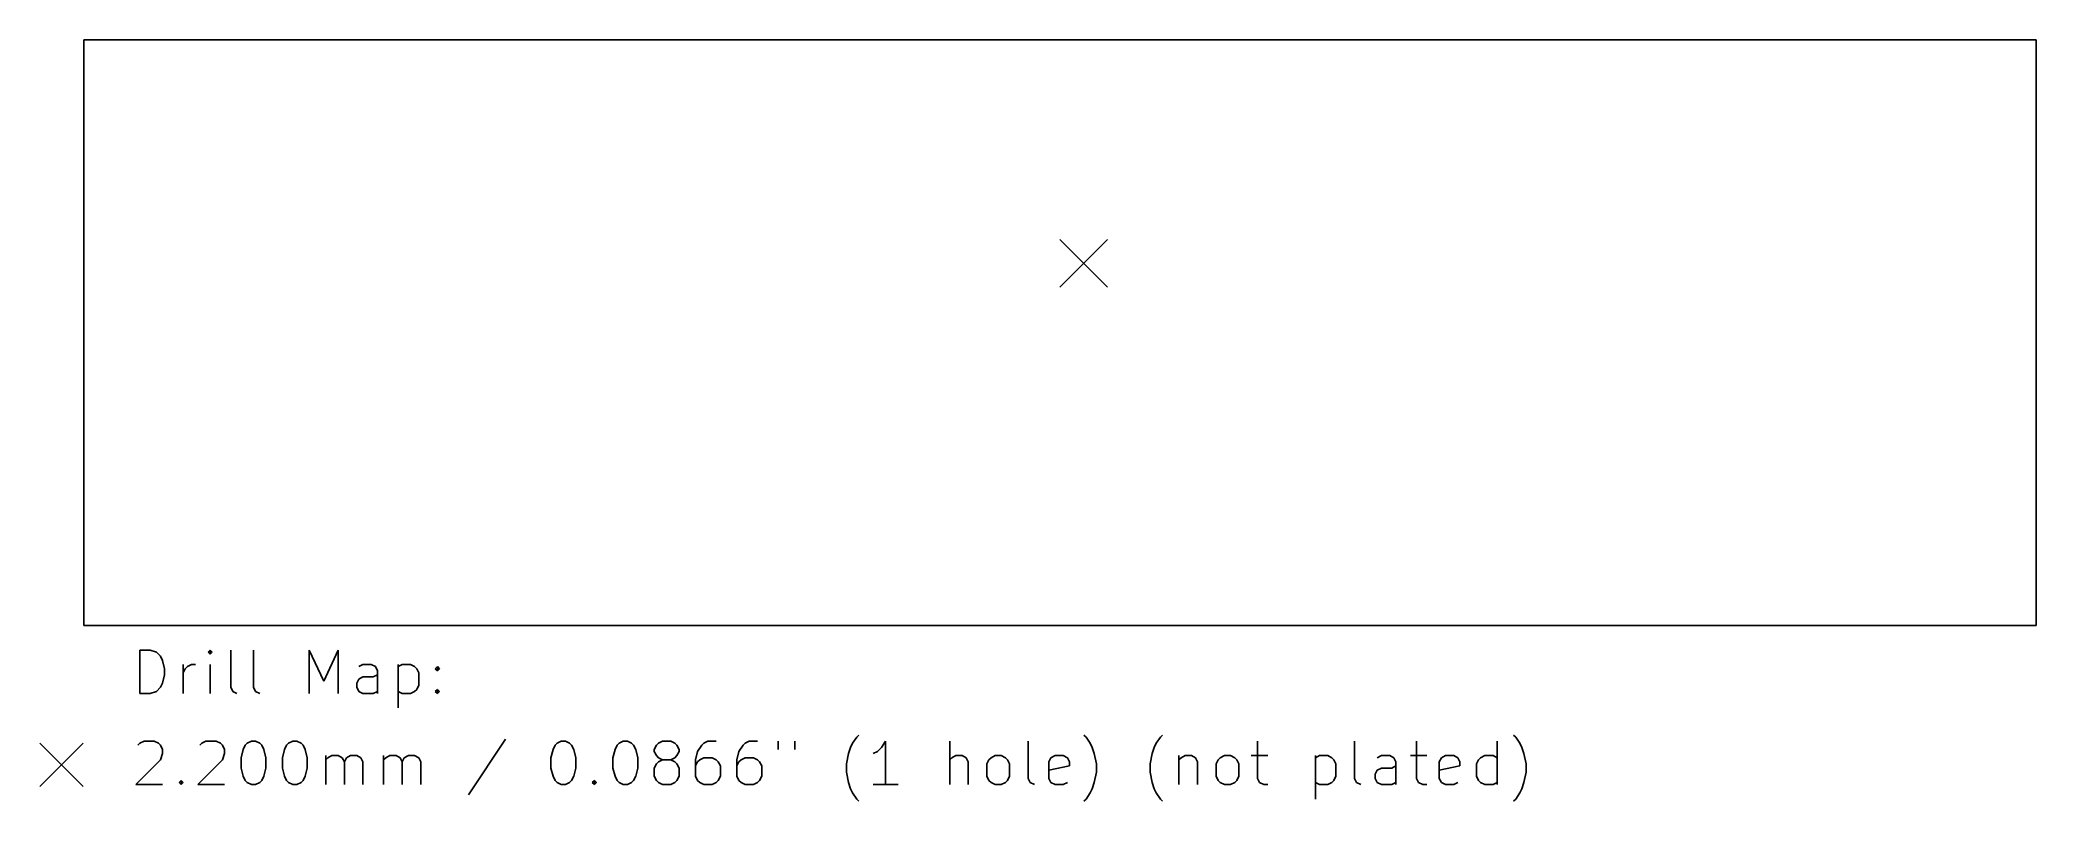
# Model space of a CAD drawing. Extents: x -2 to 90, y -35.1 to 0.
import ezdxf

# ---------------------------------------------------------------- set-up
doc = ezdxf.new("R2010")
doc.units = 0
doc.layers.add('BLACK', color=7, linetype='CONTINUOUS')

msp = doc.modelspace()

# ---------------------------------------------------------------- linework, layer by layer
at = {"layer": 'BLACK', "linetype": 'CONTINUOUS'}
for p, q in [((0, 0), (90, 0)), ((0, -27), (0, 0)), ((90, 0), (90, -27)), ((44.996399, -9.203952), (47.196399, -11.403952)), ((47.196399, -9.203952), (44.996399, -11.403952)), ((90, -27), (0, -27)), ((2.582768, -30.139838), (2.582768, -28.139838)), ((2.582768, -28.139838), (3.058958, -28.139838)), ((3.058958, -28.139838), (3.344673, -28.235076)), ((3.344673, -28.235076), (3.535149, -28.425552)), ((3.535149, -28.425552), (3.630387, -28.616028)), ((5.820863, -28.139838), (5.725625, -28.235076)), ((5.725625, -28.235076), (5.820863, -28.330314)), ((5.916101, -28.235076), (5.820863, -28.139838)), ((5.820863, -28.139838), (5.820863, -28.330314)), ((5.820863, -28.330314), (5.916101, -28.235076)), ((6.773244, -29.854123), (6.773244, -28.139838)), ((7.820863, -29.854123), (7.820863, -28.139838)), ((10.392292, -30.139838), (10.392292, -28.139838)), ((10.392292, -28.139838), (11.058959, -29.568409)), ((11.058959, -29.568409), (11.725625, -28.139838)), ((11.725625, -28.139838), (11.725625, -30.139838)), ((3.630387, -28.616028), (3.725625, -28.99698)), ((3.725625, -29.282695), (3.630387, -29.663647)), ((3.725625, -28.99698), (3.725625, -29.282695)), ((4.582768, -30.139838), (4.582768, -28.806504)), ((4.582768, -29.187457), (4.678006, -28.99698)), ((4.678006, -28.99698), (4.773244, -28.901742)), ((4.773244, -28.901742), (4.96372, -28.806504)), ((4.96372, -28.806504), (5.154197, -28.806504)), ((5.820863, -30.139838), (5.820863, -28.806504)), ((12.868482, -28.806504), (12.678006, -28.901742)), ((12.678006, -29.473171), (12.868482, -29.377933)), ((13.249435, -28.806504), (12.868482, -28.806504)), ((12.868482, -29.377933), (13.344673, -29.377933)), ((13.439911, -28.901742), (13.249435, -28.806504)), ((13.344673, -29.377933), (13.535149, -29.282695)), ((13.535149, -29.092219), (13.439911, -28.901742)), ((13.535149, -30.139838), (13.535149, -29.092219)), ((14.48753, -28.806504), (14.48753, -30.806504)), ((14.48753, -28.901742), (14.678006, -28.806504)), ((14.678006, -28.806504), (15.058959, -28.806504)), ((15.058959, -28.806504), (15.249435, -28.901742)), ((15.249435, -28.901742), (15.344673, -28.99698)), ((15.344673, -28.99698), (15.439911, -29.187457)), ((15.439911, -29.187457), (15.439911, -29.758885)), ((16.201816, -28.99698), (16.297054, -28.901742)), ((16.297054, -29.092219), (16.201816, -28.99698)), ((16.297054, -28.901742), (16.392292, -28.99698)), ((16.297054, -28.901742), (16.297054, -29.092219)), ((16.392292, -28.99698), (16.297054, -29.092219)), ((3.058958, -30.139838), (2.582768, -30.139838)), ((3.344673, -30.0446), (3.058958, -30.139838)), ((3.535149, -29.854123), (3.344673, -30.0446)), ((3.630387, -29.663647), (3.535149, -29.854123)), ((6.868482, -30.0446), (6.773244, -29.854123)), ((7.058958, -30.139838), (6.868482, -30.0446)), ((7.916101, -30.0446), (7.820863, -29.854123)), ((8.106577, -30.139838), (7.916101, -30.0446)), ((12.582768, -29.663647), (12.678006, -29.473171)), ((12.582768, -29.854123), (12.582768, -29.663647)), ((12.678006, -30.0446), (12.582768, -29.854123)), ((12.868482, -30.139838), (12.678006, -30.0446)), ((13.344673, -30.139838), (12.868482, -30.139838)), ((13.535149, -30.0446), (13.344673, -30.139838)), ((14.678006, -30.139838), (14.48753, -30.0446)), ((15.058959, -30.139838), (14.678006, -30.139838)), ((15.249435, -30.0446), (15.058959, -30.139838)), ((15.344673, -29.949361), (15.249435, -30.0446)), ((15.439911, -29.758885), (15.344673, -29.949361)), ((16.201816, -30.0446), (16.297054, -29.949361)), ((16.297054, -30.139838), (16.201816, -30.0446)), ((16.297054, -29.949361), (16.392292, -30.0446)), ((16.297054, -29.949361), (16.297054, -30.139838)), ((16.392292, -30.0446), (16.297054, -30.139838)), ((35.439914, -32.435076), (35.63039, -32.149361)), ((35.63039, -32.149361), (35.725629, -32.054123)), ((46.20182, -32.149361), (46.106582, -32.054123)), ((46.392296, -32.435076), (46.20182, -32.149361)), ((49.439915, -32.435076), (49.630391, -32.149361)), ((49.630391, -32.149361), (49.72563, -32.054123)), ((66.011345, -32.149361), (65.916107, -32.054123)), ((66.201821, -32.435076), (66.011345, -32.149361)), ((-2.025, -32.425), (-0.025, -34.425)), ((-0.025, -32.425), (-2.025, -34.425)), ((2.48753, -32.530314), (2.582768, -32.435076)), ((2.582768, -32.435076), (2.773244, -32.339838)), ((2.773244, -32.339838), (3.249435, -32.339838)), ((3.249435, -32.339838), (3.439911, -32.435076)), ((3.439911, -32.435076), (3.535149, -32.530314)), ((3.535149, -32.530314), (3.630387, -32.72079)), ((3.630387, -32.911266), (3.535149, -33.19698)), ((3.630387, -32.72079), (3.630387, -32.911266)), ((5.344673, -32.530314), (5.439911, -32.435076)), ((5.439911, -32.435076), (5.630387, -32.339838)), ((5.630387, -32.339838), (6.106578, -32.339838)), ((6.106578, -32.339838), (6.297054, -32.435076)), ((6.297054, -32.435076), (6.392292, -32.530314)), ((6.392292, -32.530314), (6.48753, -32.72079)), ((6.48753, -32.911266), (6.392292, -33.19698)), ((6.48753, -32.72079), (6.48753, -32.911266)), ((7.249435, -33.101742), (7.344673, -32.72079)), ((7.249435, -33.577933), (7.249435, -33.101742)), ((7.344673, -32.72079), (7.439911, -32.530314)), ((7.439911, -32.530314), (7.535149, -32.435076)), ((7.535149, -32.435076), (7.725625, -32.339838)), ((7.725625, -32.339838), (7.916102, -32.339838)), ((7.916102, -32.339838), (8.106578, -32.435076)), ((8.106578, -32.435076), (8.201816, -32.530314)), ((8.201816, -32.530314), (8.297054, -32.72079)), ((8.297054, -32.72079), (8.392292, -33.101742)), ((8.392292, -33.101742), (8.392292, -33.577933)), ((9.154197, -33.101742), (9.249435, -32.72079)), ((9.154197, -33.577933), (9.154197, -33.101742)), ((9.249435, -32.72079), (9.344673, -32.530314)), ((9.344673, -32.530314), (9.439911, -32.435076)), ((9.439911, -32.435076), (9.630387, -32.339838)), ((9.630387, -32.339838), (9.820864, -32.339838)), ((9.820864, -32.339838), (10.01134, -32.435076)), ((10.01134, -32.435076), (10.106578, -32.530314)), ((10.106578, -32.530314), (10.201816, -32.72079)), ((10.201816, -32.72079), (10.297054, -33.101742)), ((10.297054, -33.101742), (10.297054, -33.577933)), ((11.154197, -34.339838), (11.154197, -33.006504)), ((11.154197, -33.19698), (11.249435, -33.101742)), ((11.249435, -33.101742), (11.439911, -33.006504)), ((11.439911, -33.006504), (11.725626, -33.006504)), ((11.725626, -33.006504), (11.916102, -33.101742)), ((11.916102, -33.101742), (12.01134, -33.292219)), ((12.01134, -33.292219), (12.106578, -33.101742)), ((12.106578, -33.101742), (12.297054, -33.006504)), ((12.297054, -33.006504), (12.582768, -33.006504)), ((12.582768, -33.006504), (12.773245, -33.101742)), ((12.773245, -33.101742), (12.868483, -33.292219)), ((13.820864, -34.339838), (13.820864, -33.006504)), ((13.820864, -33.19698), (13.916102, -33.101742)), ((13.916102, -33.101742), (14.106578, -33.006504)), ((14.106578, -33.006504), (14.392293, -33.006504)), ((14.392293, -33.006504), (14.582769, -33.101742)), ((14.582769, -33.101742), (14.678007, -33.292219)), ((14.678007, -33.292219), (14.773245, -33.101742)), ((14.773245, -33.101742), (14.963721, -33.006504)), ((14.963721, -33.006504), (15.249435, -33.006504)), ((15.249435, -33.006504), (15.439912, -33.101742)), ((15.439912, -33.101742), (15.53515, -33.292219)), ((19.439912, -32.2446), (17.725627, -34.816028)), ((21.535151, -33.101742), (21.630389, -32.72079)), ((21.535151, -33.577933), (21.535151, -33.101742)), ((21.630389, -32.72079), (21.725627, -32.530314)), ((21.725627, -32.530314), (21.820865, -32.435076)), ((21.820865, -32.435076), (22.011341, -32.339838)), ((22.011341, -32.339838), (22.201818, -32.339838)), ((22.201818, -32.339838), (22.392294, -32.435076)), ((22.392294, -32.435076), (22.487532, -32.530314)), ((22.487532, -32.530314), (22.58277, -32.72079)), ((22.58277, -32.72079), (22.678008, -33.101742)), ((22.678008, -33.101742), (22.678008, -33.577933)), ((24.392294, -33.101742), (24.487532, -32.72079)), ((24.392294, -33.577933), (24.392294, -33.101742)), ((24.487532, -32.72079), (24.58277, -32.530314)), ((24.58277, -32.530314), (24.678008, -32.435076)), ((24.678008, -32.435076), (24.868484, -32.339838)), ((24.868484, -32.339838), (25.058961, -32.339838)), ((25.058961, -32.339838), (25.249437, -32.435076)), ((25.249437, -32.435076), (25.344675, -32.530314)), ((25.344675, -32.530314), (25.439913, -32.72079)), ((25.439913, -32.72079), (25.535151, -33.101742)), ((25.535151, -33.101742), (25.535151, -33.577933)), ((26.297056, -32.72079), (26.392294, -32.530314)), ((26.297056, -32.816028), (26.297056, -32.72079)), ((26.392294, -33.006504), (26.297056, -32.816028)), ((26.392294, -32.530314), (26.487532, -32.435076)), ((26.487532, -33.101742), (26.392294, -33.006504)), ((26.487532, -32.435076), (26.678008, -32.339838)), ((26.678008, -33.19698), (26.487532, -33.101742)), ((26.678008, -32.339838), (27.058961, -32.339838)), ((27.058961, -32.339838), (27.249437, -32.435076)), ((27.249437, -33.101742), (27.058961, -33.19698)), ((27.249437, -32.435076), (27.344675, -32.530314)), ((27.344675, -33.006504), (27.249437, -33.101742)), ((27.344675, -32.530314), (27.439913, -32.72079)), ((27.439913, -32.816028), (27.344675, -33.006504)), ((27.439913, -32.72079), (27.439913, -32.816028)), ((28.297056, -32.816028), (28.201818, -33.19698)), ((28.487532, -32.530314), (28.297056, -32.816028)), ((28.58277, -33.101742), (28.392294, -33.19698)), ((28.58277, -32.435076), (28.487532, -32.530314)), ((28.773246, -32.339838), (28.58277, -32.435076)), ((28.963723, -33.101742), (28.58277, -33.101742)), ((29.154199, -32.339838), (28.773246, -32.339838)), ((29.154199, -33.19698), (28.963723, -33.101742)), ((30.201818, -32.816028), (30.10658, -33.19698)), ((30.392294, -32.530314), (30.201818, -32.816028)), ((30.487532, -33.101742), (30.297056, -33.19698)), ((30.487532, -32.435076), (30.392294, -32.530314)), ((30.678008, -32.339838), (30.487532, -32.435076)), ((30.868485, -33.101742), (30.487532, -33.101742)), ((31.058961, -32.339838), (30.678008, -32.339838)), ((31.058961, -33.19698), (30.868485, -33.101742)), ((32.011342, -32.339838), (32.011342, -32.72079)), ((32.773247, -32.339838), (32.773247, -32.72079)), ((35.1542, -33.387457), (35.249438, -32.911266)), ((35.249438, -32.911266), (35.344676, -32.625552)), ((35.344676, -32.625552), (35.439914, -32.435076)), ((36.582771, -32.816028), (36.392295, -32.911266)), ((36.773247, -32.625552), (36.582771, -32.816028)), ((36.963723, -32.339838), (36.773247, -32.625552)), ((36.963723, -34.339838), (36.963723, -32.339838)), ((39.916105, -34.339838), (39.916105, -32.339838)), ((40.011343, -33.101742), (39.916105, -33.19698)), ((40.201819, -33.006504), (40.011343, -33.101742)), ((40.487534, -33.006504), (40.201819, -33.006504)), ((40.67801, -33.101742), (40.487534, -33.006504)), ((40.773248, -33.292219), (40.67801, -33.101742)), ((41.725629, -33.19698), (41.820867, -33.101742)), ((41.820867, -33.101742), (42.011343, -33.006504)), ((42.011343, -33.006504), (42.297058, -33.006504)), ((42.297058, -33.006504), (42.487534, -33.101742)), ((42.487534, -33.101742), (42.582772, -33.19698)), ((43.535153, -34.054123), (43.535153, -32.339838)), ((44.487534, -33.292219), (44.582772, -33.101742)), ((44.582772, -33.101742), (44.773248, -33.006504)), ((44.773248, -33.006504), (45.154201, -33.006504)), ((45.154201, -33.006504), (45.344677, -33.101742)), ((45.344677, -33.101742), (45.439915, -33.292219)), ((46.487534, -32.625552), (46.392296, -32.435076)), ((46.582772, -32.911266), (46.487534, -32.625552)), ((46.67801, -33.387457), (46.582772, -32.911266)), ((49.154201, -33.387457), (49.249439, -32.911266)), ((49.249439, -32.911266), (49.344677, -32.625552)), ((49.344677, -32.625552), (49.439915, -32.435076)), ((50.487534, -33.006504), (50.487534, -34.339838)), ((50.487534, -33.19698), (50.582772, -33.101742)), ((50.582772, -33.101742), (50.773248, -33.006504)), ((50.773248, -33.006504), (51.058963, -33.006504)), ((51.058963, -33.006504), (51.249439, -33.101742)), ((51.249439, -33.101742), (51.344677, -33.292219)), ((52.297058, -33.19698), (52.392296, -33.101742)), ((52.392296, -33.101742), (52.582772, -33.006504)), ((52.582772, -33.006504), (52.868487, -33.006504)), ((52.868487, -33.006504), (53.058963, -33.101742)), ((53.058963, -33.101742), (53.154201, -33.19698)), ((53.820868, -33.006504), (54.582772, -33.006504)), ((54.106582, -32.339838), (54.106582, -34.054123)), ((56.773249, -33.006504), (56.773249, -35.006504)), ((56.773249, -33.101742), (56.963725, -33.006504)), ((56.963725, -33.006504), (57.344678, -33.006504)), ((57.344678, -33.006504), (57.535154, -33.101742)), ((57.535154, -33.101742), (57.630392, -33.19698)), ((58.582773, -34.054123), (58.582773, -32.339838)), ((59.820868, -33.006504), (59.630392, -33.101742)), ((60.201821, -33.006504), (59.820868, -33.006504)), ((60.392297, -33.101742), (60.201821, -33.006504)), ((60.487535, -33.292219), (60.392297, -33.101742)), ((61.154202, -33.006504), (61.916106, -33.006504)), ((61.439916, -32.339838), (61.439916, -34.054123)), ((62.487535, -33.292219), (62.582773, -33.101742)), ((62.582773, -33.101742), (62.773249, -33.006504)), ((62.773249, -33.006504), (63.154202, -33.006504)), ((63.154202, -33.006504), (63.344678, -33.101742)), ((63.344678, -33.101742), (63.439916, -33.292219)), ((64.297059, -33.19698), (64.392297, -33.101742)), ((64.392297, -33.101742), (64.582773, -33.006504)), ((64.582773, -33.006504), (64.963726, -33.006504)), ((64.963726, -33.006504), (65.154202, -33.101742)), ((65.154202, -34.339838), (65.154202, -32.339838)), ((66.297059, -32.625552), (66.201821, -32.435076)), ((66.392297, -32.911266), (66.297059, -32.625552)), ((66.487535, -33.387457), (66.392297, -32.911266)), ((3.535149, -33.19698), (2.392292, -34.339838)), ((6.392292, -33.19698), (5.249435, -34.339838)), ((7.344673, -33.958885), (7.249435, -33.577933)), ((7.439911, -34.149361), (7.344673, -33.958885)), ((8.297054, -33.958885), (8.201816, -34.149361)), ((8.392292, -33.577933), (8.297054, -33.958885)), ((9.249435, -33.958885), (9.154197, -33.577933)), ((9.344673, -34.149361), (9.249435, -33.958885)), ((10.201816, -33.958885), (10.106578, -34.149361)), ((10.297054, -33.577933), (10.201816, -33.958885)), ((12.01134, -33.292219), (12.01134, -34.339838)), ((12.868483, -33.292219), (12.868483, -34.339838)), ((14.678007, -33.292219), (14.678007, -34.339838)), ((15.53515, -33.292219), (15.53515, -34.339838)), ((21.630389, -33.958885), (21.535151, -33.577933)), ((21.725627, -34.149361), (21.630389, -33.958885)), ((22.58277, -33.958885), (22.487532, -34.149361)), ((22.678008, -33.577933), (22.58277, -33.958885)), ((24.487532, -33.958885), (24.392294, -33.577933)), ((24.58277, -34.149361), (24.487532, -33.958885)), ((25.439913, -33.958885), (25.344675, -34.149361)), ((25.535151, -33.577933), (25.439913, -33.958885)), ((26.392294, -33.387457), (26.297056, -33.577933)), ((26.297056, -33.577933), (26.297056, -33.958885)), ((26.297056, -33.958885), (26.392294, -34.149361)), ((26.487532, -33.292219), (26.392294, -33.387457)), ((26.678008, -33.19698), (26.487532, -33.292219)), ((27.058961, -33.19698), (26.678008, -33.19698)), ((27.249437, -33.292219), (27.058961, -33.19698)), ((27.344675, -33.387457), (27.249437, -33.292219)), ((27.439913, -33.577933), (27.344675, -33.387457)), ((27.344675, -34.149361), (27.439913, -33.958885)), ((27.439913, -33.958885), (27.439913, -33.577933)), ((28.201818, -33.19698), (28.201818, -33.958885)), ((28.297056, -33.292219), (28.201818, -33.482695)), ((28.201818, -33.958885), (28.297056, -34.149361)), ((28.392294, -33.19698), (28.297056, -33.292219)), ((29.249437, -33.292219), (29.154199, -33.19698)), ((29.344675, -33.482695), (29.249437, -33.292219)), ((29.249437, -34.149361), (29.344675, -33.958885)), ((29.344675, -33.958885), (29.344675, -33.482695)), ((30.10658, -33.19698), (30.10658, -33.958885)), ((30.201818, -33.292219), (30.10658, -33.482695)), ((30.10658, -33.958885), (30.201818, -34.149361)), ((30.297056, -33.19698), (30.201818, -33.292219)), ((31.154199, -33.292219), (31.058961, -33.19698)), ((31.249437, -33.482695), (31.154199, -33.292219)), ((31.154199, -34.149361), (31.249437, -33.958885)), ((31.249437, -33.958885), (31.249437, -33.482695)), ((35.1542, -33.768409), (35.1542, -33.387457)), ((35.249438, -34.2446), (35.1542, -33.768409)), ((40.773248, -34.339838), (40.773248, -33.292219)), ((41.630391, -33.387457), (41.725629, -33.19698)), ((41.630391, -33.958885), (41.630391, -33.387457)), ((41.725629, -34.149361), (41.630391, -33.958885)), ((42.582772, -33.19698), (42.67801, -33.387457)), ((42.67801, -33.958885), (42.582772, -34.149361)), ((42.67801, -33.387457), (42.67801, -33.958885)), ((44.487534, -34.054123), (44.487534, -33.292219)), ((45.439915, -33.482695), (44.487534, -33.673171)), ((45.439915, -33.292219), (45.439915, -33.482695)), ((46.582772, -34.2446), (46.67801, -33.768409)), ((46.67801, -33.768409), (46.67801, -33.387457)), ((49.154201, -33.768409), (49.154201, -33.387457)), ((49.249439, -34.2446), (49.154201, -33.768409)), ((51.344677, -33.292219), (51.344677, -34.339838)), ((52.20182, -33.387457), (52.297058, -33.19698)), ((52.20182, -33.958885), (52.20182, -33.387457)), ((52.297058, -34.149361), (52.20182, -33.958885)), ((53.154201, -33.19698), (53.249439, -33.387457)), ((53.249439, -33.958885), (53.154201, -34.149361)), ((53.249439, -33.387457), (53.249439, -33.958885)), ((57.630392, -33.19698), (57.72563, -33.387457)), ((57.72563, -33.958885), (57.630392, -34.149361)), ((57.72563, -33.387457), (57.72563, -33.958885)), ((59.535154, -33.863647), (59.630392, -33.673171)), ((59.535154, -34.054123), (59.535154, -33.863647)), ((59.630392, -33.673171), (59.820868, -33.577933)), ((59.820868, -33.577933), (60.297059, -33.577933)), ((60.297059, -33.577933), (60.487535, -33.482695)), ((60.487535, -34.339838), (60.487535, -33.292219)), ((62.487535, -34.054123), (62.487535, -33.292219)), ((63.439916, -33.482695), (62.487535, -33.673171)), ((63.439916, -33.292219), (63.439916, -33.482695)), ((64.201821, -33.387457), (64.297059, -33.19698)), ((64.201821, -33.958885), (64.201821, -33.387457)), ((64.297059, -34.149361), (64.201821, -33.958885)), ((66.392297, -34.2446), (66.487535, -33.768409)), ((66.487535, -33.768409), (66.487535, -33.387457)), ((2.392292, -34.339838), (3.630387, -34.339838)), ((4.392292, -34.2446), (4.48753, -34.149361)), ((4.48753, -34.339838), (4.392292, -34.2446)), ((4.48753, -34.149361), (4.582768, -34.2446)), ((4.48753, -34.149361), (4.48753, -34.339838)), ((4.582768, -34.2446), (4.48753, -34.339838)), ((5.249435, -34.339838), (6.48753, -34.339838)), ((7.535149, -34.2446), (7.439911, -34.149361)), ((7.725625, -34.339838), (7.535149, -34.2446)), ((7.916102, -34.339838), (7.725625, -34.339838)), ((8.106578, -34.2446), (7.916102, -34.339838)), ((8.201816, -34.149361), (8.106578, -34.2446)), ((9.439911, -34.2446), (9.344673, -34.149361)), ((9.630387, -34.339838), (9.439911, -34.2446)), ((9.820864, -34.339838), (9.630387, -34.339838)), ((10.01134, -34.2446), (9.820864, -34.339838)), ((10.106578, -34.149361), (10.01134, -34.2446)), ((21.820865, -34.2446), (21.725627, -34.149361)), ((22.011341, -34.339838), (21.820865, -34.2446)), ((22.201818, -34.339838), (22.011341, -34.339838)), ((22.392294, -34.2446), (22.201818, -34.339838)), ((22.487532, -34.149361), (22.392294, -34.2446)), ((23.439913, -34.2446), (23.535151, -34.149361)), ((23.535151, -34.339838), (23.439913, -34.2446)), ((23.535151, -34.149361), (23.630389, -34.2446)), ((23.535151, -34.149361), (23.535151, -34.339838)), ((23.630389, -34.2446), (23.535151, -34.339838)), ((24.678008, -34.2446), (24.58277, -34.149361)), ((24.868484, -34.339838), (24.678008, -34.2446)), ((25.058961, -34.339838), (24.868484, -34.339838)), ((25.249437, -34.2446), (25.058961, -34.339838)), ((25.344675, -34.149361), (25.249437, -34.2446)), ((26.392294, -34.149361), (26.487532, -34.2446)), ((26.487532, -34.2446), (26.678008, -34.339838)), ((26.678008, -34.339838), (27.058961, -34.339838)), ((27.058961, -34.339838), (27.249437, -34.2446)), ((27.249437, -34.2446), (27.344675, -34.149361)), ((28.297056, -34.149361), (28.392294, -34.2446)), ((28.392294, -34.2446), (28.58277, -34.339838)), ((28.58277, -34.339838), (28.963723, -34.339838)), ((28.963723, -34.339838), (29.154199, -34.2446)), ((29.154199, -34.2446), (29.249437, -34.149361)), ((30.201818, -34.149361), (30.297056, -34.2446)), ((30.297056, -34.2446), (30.487532, -34.339838)), ((30.487532, -34.339838), (30.868485, -34.339838)), ((30.868485, -34.339838), (31.058961, -34.2446)), ((31.058961, -34.2446), (31.154199, -34.149361)), ((35.344676, -34.530314), (35.249438, -34.2446)), ((35.439914, -34.72079), (35.344676, -34.530314)), ((35.63039, -35.006504), (35.439914, -34.72079)), ((37.535152, -34.339838), (36.392295, -34.339838)), ((41.820867, -34.2446), (41.725629, -34.149361)), ((42.011343, -34.339838), (41.820867, -34.2446)), ((42.297058, -34.339838), (42.011343, -34.339838)), ((42.487534, -34.2446), (42.297058, -34.339838)), ((42.582772, -34.149361), (42.487534, -34.2446)), ((43.630391, -34.2446), (43.535153, -34.054123)), ((43.820867, -34.339838), (43.630391, -34.2446)), ((44.582772, -34.2446), (44.487534, -34.054123)), ((44.773248, -34.339838), (44.582772, -34.2446)), ((45.154201, -34.339838), (44.773248, -34.339838)), ((45.344677, -34.2446), (45.154201, -34.339838)), ((46.20182, -35.006504), (46.392296, -34.72079)), ((46.392296, -34.72079), (46.487534, -34.530314)), ((46.487534, -34.530314), (46.582772, -34.2446)), ((49.344677, -34.530314), (49.249439, -34.2446)), ((49.439915, -34.72079), (49.344677, -34.530314)), ((49.630391, -35.006504), (49.439915, -34.72079)), ((52.392296, -34.2446), (52.297058, -34.149361)), ((52.582772, -34.339838), (52.392296, -34.2446)), ((52.868487, -34.339838), (52.582772, -34.339838)), ((53.058963, -34.2446), (52.868487, -34.339838)), ((53.154201, -34.149361), (53.058963, -34.2446)), ((54.106582, -34.054123), (54.20182, -34.2446)), ((54.20182, -34.2446), (54.392296, -34.339838)), ((54.392296, -34.339838), (54.582772, -34.339838)), ((56.963725, -34.339838), (56.773249, -34.2446)), ((57.344678, -34.339838), (56.963725, -34.339838)), ((57.535154, -34.2446), (57.344678, -34.339838)), ((57.630392, -34.149361), (57.535154, -34.2446)), ((58.678011, -34.2446), (58.582773, -34.054123)), ((58.868487, -34.339838), (58.678011, -34.2446)), ((59.630392, -34.2446), (59.535154, -34.054123)), ((59.820868, -34.339838), (59.630392, -34.2446)), ((60.297059, -34.339838), (59.820868, -34.339838)), ((60.487535, -34.2446), (60.297059, -34.339838)), ((61.439916, -34.054123), (61.535154, -34.2446)), ((61.535154, -34.2446), (61.72563, -34.339838)), ((61.72563, -34.339838), (61.916106, -34.339838)), ((62.582773, -34.2446), (62.487535, -34.054123)), ((62.773249, -34.339838), (62.582773, -34.2446)), ((63.154202, -34.339838), (62.773249, -34.339838)), ((63.344678, -34.2446), (63.154202, -34.339838)), ((64.392297, -34.2446), (64.297059, -34.149361)), ((64.582773, -34.339838), (64.392297, -34.2446)), ((64.963726, -34.339838), (64.582773, -34.339838)), ((65.154202, -34.2446), (64.963726, -34.339838)), ((66.011345, -35.006504), (66.201821, -34.72079)), ((66.201821, -34.72079), (66.297059, -34.530314)), ((66.297059, -34.530314), (66.392297, -34.2446)), ((35.725629, -35.101742), (35.63039, -35.006504)), ((46.106582, -35.101742), (46.20182, -35.006504)), ((49.72563, -35.101742), (49.630391, -35.006504)), ((65.916107, -35.101742), (66.011345, -35.006504))]:
    msp.add_line(p, q, dxfattribs=at)

doc.saveas('drawing.dxf')
